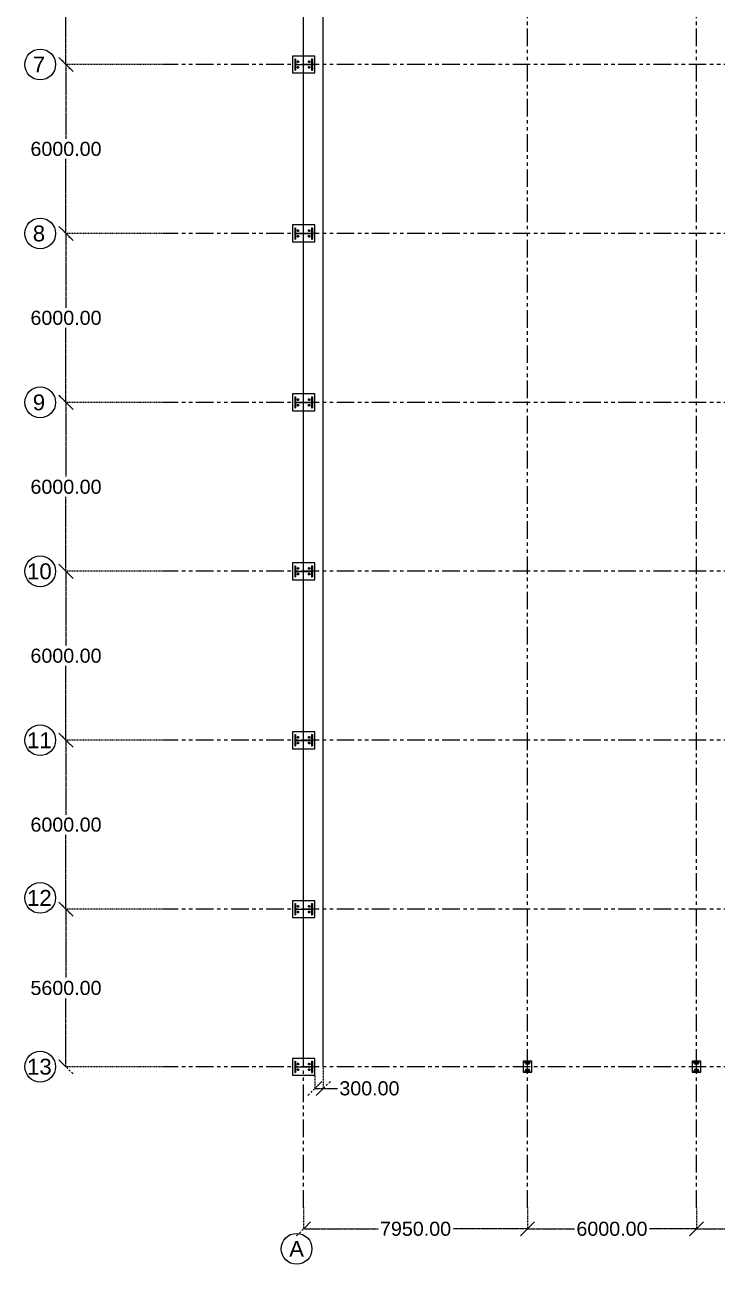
# Model space of a CAD drawing. Header units: inches. Extents: x 8519 to 881470, y -4476 to 84370.
# Drawn here: x 656886 to 681474, y -2005 to 42016 of the extents above; entities that cross this region are included whole.
import ezdxf

# ---------------------------------------------------------------- set-up
doc = ezdxf.new("R2010")
doc.units = ezdxf.units.IN
doc.header["$MEASUREMENT"] = 0
doc.header["$PDMODE"] = 34
doc.linetypes.add('ACAD_ISO03W100', pattern=[30, 12, -18])
doc.linetypes.add('PHANTOM2', pattern=[1.25, 0.625, -0.125, 0.125, -0.125, 0.125, -0.125])
for name, color, linetype in [('axis', 8, 'PHANTOM2'), ('columns', 2, 'Continuous'), ('dimensions', 1, 'PHANTOM2'), ('initial layout', 7, 'Continuous'), ('text', 3, 'Continuous')]:
    doc.layers.add(name, color=color, linetype=linetype)
doc.styles.get("Standard").update_dxf_attribs({"font": 'arial.ttf'})
doc.dimstyles.new('Dim_1', dxfattribs={"dimtxt": 500, "dimasz": 500, "dimexe": 0.0625, "dimexo": 0.0625, "dimgap": 100, "dimtad": 0, "dimtih": 1, "dimtoh": 1, "dimzin": 0, "dimdsep": 46, "dimtxsty": 'Standard', "dimblk": 'OBLIQUE', "dimcen": 0.09, "dimclrd": 256, "dimclre": 256, "dimclrt": 256, "dimadec": 0, "dimazin": 0, "dimtfac": 1, "dimtofl": 0, "dimtmove": 0, "dimatfit": 3, "dimfxl": 1, "dimtfillclr": 256, "dimtolj": 1, "dimtzin": 0, "dimlwe": -1, "dimarcsym": 0})

# ---------------------------------------------------------------- blocks, each defined once
blk = doc.blocks.new('_Oblique')
at = {"color": 0, "linetype": 'ByBlock', "lineweight": -2}
blk.add_line((-0.5, -0.5), (0.5, 0.5), dxfattribs=at)
blk = doc.blocks.new('*D11')
at = {"layer": 'Defpoints', "color": 0, "transparency": 16777216}
for p in [(661787, 46605), (658349, 40605), (661787, 40605)]:
    blk.add_point(p, dxfattribs=at)
at = {"layer": 'dimensions', "lineweight": -2, "transparency": 16777216}
for p, q in [((658349, 46615), (658349, 43961)), ((658349, 40595), (658349, 43250))]:
    blk.add_line(p, q, dxfattribs=at)
at = {"layer": 'dimensions', "linetype": 'ACAD_ISO03W100', "transparency": 16777216}
for p, q in [((661787, 46605), (658349, 46605)), ((661787, 40605), (658349, 40605))]:
    blk.add_line(p, q, dxfattribs=at)
at = {"layer": 'dimensions', "lineweight": -2, "transparency": 16777216, "xscale": 500, "yscale": 500, "zscale": 500}
for p, rotation in [((658349, 46605), 90), ((658349, 40605), 270)]:
    blk.add_blockref('_Oblique', p, dxfattribs=dict(at, rotation=rotation))
at = {"layer": 'dimensions', "transparency": 16777216, "insert": (658349, 43605), "char_height": 500, "attachment_point": 5}
blk.add_mtext('\\A1;6000.00', dxfattribs=at)
blk = doc.blocks.new('*D12')
at = {"layer": 'Defpoints', "color": 0, "transparency": 16777216}
for p in [(661787, 40605), (658349, 34605), (661787, 34605)]:
    blk.add_point(p, dxfattribs=at)
at = {"layer": 'dimensions', "lineweight": -2, "transparency": 16777216}
for p, q in [((658349, 40615), (658349, 37961)), ((658349, 34595), (658349, 37250))]:
    blk.add_line(p, q, dxfattribs=at)
at = {"layer": 'dimensions', "linetype": 'ACAD_ISO03W100', "transparency": 16777216}
for p, q in [((661787, 40605), (658349, 40605)), ((661787, 34605), (658349, 34605))]:
    blk.add_line(p, q, dxfattribs=at)
at = {"layer": 'dimensions', "lineweight": -2, "transparency": 16777216, "xscale": 500, "yscale": 500, "zscale": 500}
for p, rotation in [((658349, 40605), 90), ((658349, 34605), 270)]:
    blk.add_blockref('_Oblique', p, dxfattribs=dict(at, rotation=rotation))
at = {"layer": 'dimensions', "transparency": 16777216, "insert": (658349, 37605), "char_height": 500, "attachment_point": 5}
blk.add_mtext('\\A1;6000.00', dxfattribs=at)
blk = doc.blocks.new('*D13')
at = {"layer": 'Defpoints', "color": 0, "transparency": 16777216}
for p in [(661787, 34605), (658349, 28605), (661787, 28605)]:
    blk.add_point(p, dxfattribs=at)
at = {"layer": 'dimensions', "lineweight": -2, "transparency": 16777216}
for p, q in [((658349, 34615), (658349, 31961)), ((658349, 28595), (658349, 31250))]:
    blk.add_line(p, q, dxfattribs=at)
at = {"layer": 'dimensions', "linetype": 'ACAD_ISO03W100', "transparency": 16777216}
for p, q in [((661787, 34605), (658349, 34605)), ((661787, 28605), (658349, 28605))]:
    blk.add_line(p, q, dxfattribs=at)
at = {"layer": 'dimensions', "lineweight": -2, "transparency": 16777216, "xscale": 500, "yscale": 500, "zscale": 500}
for p, rotation in [((658349, 34605), 90), ((658349, 28605), 270)]:
    blk.add_blockref('_Oblique', p, dxfattribs=dict(at, rotation=rotation))
at = {"layer": 'dimensions', "transparency": 16777216, "insert": (658349, 31605), "char_height": 500, "attachment_point": 5}
blk.add_mtext('\\A1;6000.00', dxfattribs=at)
blk = doc.blocks.new('*D14')
at = {"layer": 'Defpoints', "color": 0, "transparency": 16777216}
for p in [(661787, 28605), (658349, 22605), (661787, 22605)]:
    blk.add_point(p, dxfattribs=at)
at = {"layer": 'dimensions', "lineweight": -2, "transparency": 16777216}
for p, q in [((658349, 28615), (658349, 25961)), ((658349, 22595), (658349, 25250))]:
    blk.add_line(p, q, dxfattribs=at)
at = {"layer": 'dimensions', "linetype": 'ACAD_ISO03W100', "transparency": 16777216}
for p, q in [((661787, 28605), (658349, 28605)), ((661787, 22605), (658349, 22605))]:
    blk.add_line(p, q, dxfattribs=at)
at = {"layer": 'dimensions', "lineweight": -2, "transparency": 16777216, "xscale": 500, "yscale": 500, "zscale": 500}
for p, rotation in [((658349, 28605), 90), ((658349, 22605), 270)]:
    blk.add_blockref('_Oblique', p, dxfattribs=dict(at, rotation=rotation))
at = {"layer": 'dimensions', "transparency": 16777216, "insert": (658349, 25605), "char_height": 500, "attachment_point": 5}
blk.add_mtext('\\A1;6000.00', dxfattribs=at)
blk = doc.blocks.new('*D4')
at = {"layer": 'Defpoints', "color": 0, "transparency": 16777216}
for p in [(661787, 22605), (658349, 16605), (661787, 16605)]:
    blk.add_point(p, dxfattribs=at)
at = {"layer": 'dimensions', "lineweight": -2, "transparency": 16777216}
for p, q in [((658349, 22615), (658349, 19961)), ((658349, 16595), (658349, 19250))]:
    blk.add_line(p, q, dxfattribs=at)
at = {"layer": 'dimensions', "linetype": 'ACAD_ISO03W100', "transparency": 16777216}
for p, q in [((661787, 22605), (658349, 22605)), ((661787, 16605), (658349, 16605))]:
    blk.add_line(p, q, dxfattribs=at)
at = {"layer": 'dimensions', "lineweight": -2, "transparency": 16777216, "xscale": 500, "yscale": 500, "zscale": 500}
for p, rotation in [((658349, 22605), 90), ((658349, 16605), 270)]:
    blk.add_blockref('_Oblique', p, dxfattribs=dict(at, rotation=rotation))
at = {"layer": 'dimensions', "transparency": 16777216, "insert": (658349, 19605), "char_height": 500, "attachment_point": 5}
blk.add_mtext('\\A1;6000.00', dxfattribs=at)
blk = doc.blocks.new('*D5')
at = {"layer": 'Defpoints', "color": 0, "transparency": 16777216}
for p in [(661787, 16605), (658349, 10605), (661787, 10605)]:
    blk.add_point(p, dxfattribs=at)
at = {"layer": 'dimensions', "lineweight": -2, "transparency": 16777216}
for p, q in [((658349, 16615), (658349, 13961)), ((658349, 10595), (658349, 13250))]:
    blk.add_line(p, q, dxfattribs=at)
at = {"layer": 'dimensions', "linetype": 'ACAD_ISO03W100', "transparency": 16777216}
for p, q in [((661787, 16605), (658349, 16605)), ((661787, 10605), (658349, 10605))]:
    blk.add_line(p, q, dxfattribs=at)
at = {"layer": 'dimensions', "lineweight": -2, "transparency": 16777216, "xscale": 500, "yscale": 500, "zscale": 500}
for p, rotation in [((658349, 16605), 90), ((658349, 10605), 270)]:
    blk.add_blockref('_Oblique', p, dxfattribs=dict(at, rotation=rotation))
at = {"layer": 'dimensions', "transparency": 16777216, "insert": (658349, 13605), "char_height": 500, "attachment_point": 5}
blk.add_mtext('\\A1;6000.00', dxfattribs=at)
blk = doc.blocks.new('*D6')
at = {"layer": 'Defpoints', "color": 0, "transparency": 16777216}
for p in [(661787, 10605), (658349, 5005), (661787, 5005)]:
    blk.add_point(p, dxfattribs=at)
at = {"layer": 'dimensions', "lineweight": -2, "transparency": 16777216}
for p, q in [((658349, 10615), (658349, 8161)), ((658349, 4995), (658349, 7450))]:
    blk.add_line(p, q, dxfattribs=at)
at = {"layer": 'dimensions', "linetype": 'ACAD_ISO03W100', "transparency": 16777216}
for p, q in [((661787, 10605), (658349, 10605)), ((661787, 5005), (658349, 5005))]:
    blk.add_line(p, q, dxfattribs=at)
at = {"layer": 'dimensions', "lineweight": -2, "transparency": 16777216, "xscale": 500, "yscale": 500, "zscale": 500}
for p, rotation in [((658349, 10605), 90), ((658349, 5005), 270)]:
    blk.add_blockref('_Oblique', p, dxfattribs=dict(at, rotation=rotation))
at = {"layer": 'dimensions', "transparency": 16777216, "insert": (658349, 7805), "char_height": 500, "attachment_point": 5}
blk.add_mtext('\\A1;5600.00', dxfattribs=at)
blk = doc.blocks.new('*D17')
at = {"layer": 'Defpoints', "color": 0, "transparency": 16777216}
for p in [(667487, 5005), (667187, 4705), (667487, 4239)]:
    blk.add_point(p, dxfattribs=at)
at = {"layer": 'dimensions', "linetype": 'ACAD_ISO03W100', "transparency": 16777216}
for p, q in [((667487, 5005), (667487, 4239)), ((667187, 4705), (667187, 4239))]:
    blk.add_line(p, q, dxfattribs=at)
at = {"layer": 'dimensions', "lineweight": -2, "transparency": 16777216}
for p, q in [((667187, 4239), (667487, 4239)), ((667487, 4239), (667987, 4239))]:
    blk.add_line(p, q, dxfattribs=at)
at = {"layer": 'dimensions', "lineweight": -2, "transparency": 16777216, "xscale": 500, "yscale": 500, "zscale": 500, "rotation": 180}
blk.add_blockref('_Oblique', (667187, 4239), dxfattribs=at)
at = {"layer": 'dimensions', "lineweight": -2, "transparency": 16777216, "xscale": 500, "yscale": 500, "zscale": 500}
blk.add_blockref('_Oblique', (667487, 4239), dxfattribs=at)
at = {"layer": 'dimensions', "transparency": 16777216, "insert": (669124, 4239), "char_height": 500, "attachment_point": 5}
blk.add_mtext('\\A1;300.00', dxfattribs=at)
blk = doc.blocks.new('*D59')
at = {"layer": 'Defpoints', "color": 0, "transparency": 16777216}
for p in [(666787, 5), (674737, 5), (674737, -749)]:
    blk.add_point(p, dxfattribs=at)
at = {"layer": 'dimensions', "linetype": 'ACAD_ISO03W100', "transparency": 16777216}
for p, q in [((666787, 5), (666787, -750)), ((674737, 5), (674737, -750))]:
    blk.add_line(p, q, dxfattribs=at)
at = {"layer": 'dimensions', "lineweight": -2, "transparency": 16777216}
for p, q in [((666787, -749), (669433, -749)), ((674737, -749), (672091, -749))]:
    blk.add_line(p, q, dxfattribs=at)
at = {"layer": 'dimensions', "lineweight": -2, "transparency": 16777216, "xscale": 500, "yscale": 500, "zscale": 500, "rotation": 180}
blk.add_blockref('_Oblique', (666787, -749), dxfattribs=at)
at = {"layer": 'dimensions', "lineweight": -2, "transparency": 16777216, "xscale": 500, "yscale": 500, "zscale": 500}
blk.add_blockref('_Oblique', (674737, -749), dxfattribs=at)
at = {"layer": 'dimensions', "transparency": 16777216, "insert": (670762, -749), "char_height": 500, "attachment_point": 5}
blk.add_mtext('\\A1;7950.00', dxfattribs=at)
blk = doc.blocks.new('*D60')
at = {"layer": 'Defpoints', "color": 0, "transparency": 16777216}
for p in [(674737, 5), (680737, 5), (680737, -749)]:
    blk.add_point(p, dxfattribs=at)
at = {"layer": 'dimensions', "linetype": 'ACAD_ISO03W100', "transparency": 16777216}
for p, q in [((674737, 5), (674737, -750)), ((680737, 5), (680737, -750))]:
    blk.add_line(p, q, dxfattribs=at)
at = {"layer": 'dimensions', "lineweight": -2, "transparency": 16777216}
for p, q in [((674737, -749), (676405, -749)), ((680737, -749), (679070, -749))]:
    blk.add_line(p, q, dxfattribs=at)
at = {"layer": 'dimensions', "lineweight": -2, "transparency": 16777216, "xscale": 500, "yscale": 500, "zscale": 500, "rotation": 180}
blk.add_blockref('_Oblique', (674737, -749), dxfattribs=at)
at = {"layer": 'dimensions', "lineweight": -2, "transparency": 16777216, "xscale": 500, "yscale": 500, "zscale": 500}
blk.add_blockref('_Oblique', (680737, -749), dxfattribs=at)
at = {"layer": 'dimensions', "transparency": 16777216, "insert": (677737, -749), "char_height": 500, "attachment_point": 5}
blk.add_mtext('\\A1;6000.00', dxfattribs=at)
blk = doc.blocks.new('*D61')
at = {"layer": 'Defpoints', "color": 0, "transparency": 16777216}
for p in [(680737, 5), (688687, 5), (680737, -749)]:
    blk.add_point(p, dxfattribs=at)
at = {"layer": 'dimensions', "linetype": 'ACAD_ISO03W100', "transparency": 16777216}
for p, q in [((680737, 5), (680737, -750)), ((688687, 5), (688687, -750))]:
    blk.add_line(p, q, dxfattribs=at)
at = {"layer": 'dimensions', "lineweight": -2, "transparency": 16777216}
for p, q in [((680737, -749), (683383, -749)), ((688687, -749), (686041, -749))]:
    blk.add_line(p, q, dxfattribs=at)
at = {"layer": 'dimensions', "lineweight": -2, "transparency": 16777216, "xscale": 500, "yscale": 500, "zscale": 500, "rotation": 180}
blk.add_blockref('_Oblique', (680737, -749), dxfattribs=at)
at = {"layer": 'dimensions', "lineweight": -2, "transparency": 16777216, "xscale": 500, "yscale": 500, "zscale": 500}
blk.add_blockref('_Oblique', (688687, -749), dxfattribs=at)
at = {"layer": 'dimensions', "transparency": 16777216, "insert": (684712, -749), "char_height": 500, "attachment_point": 5}
blk.add_mtext('\\A1;7950.00', dxfattribs=at)

msp = doc.modelspace()

# ---------------------------------------------------------------- linework, layer by layer
at = {"layer": 'axis', "ltscale": 1000}
for p, q in [((666787.275, 5.309), (666787.275, 83038.138)), ((674737.275, 5.309), (674737.275, 83038.138)), ((680737.275, 5.309), (680737.275, 83038.138)), ((753587.275, 40605.309), (661787.275, 40605.309)), ((753587.275, 40605.309), (661787.275, 40605.309)), ((753587.275, 40605.309), (661787.275, 40605.309)), ((753587.275, 40605.309), (661787.275, 40605.309)), ((753587.275, 34605.309), (661787.275, 34605.309)), ((753587.275, 34605.309), (661787.275, 34605.309)), ((753587.275, 34605.309), (661787.275, 34605.309)), ((753587.275, 34605.309), (661787.275, 34605.309)), ((753587.275, 28605.309), (661787.275, 28605.309)), ((753587.275, 28605.309), (661787.275, 28605.309)), ((753587.275, 28605.309), (661787.275, 28605.309)), ((753587.275, 28605.309), (661787.275, 28605.309)), ((753587.275, 22605.309), (661787.275, 22605.309)), ((753587.275, 22605.309), (661787.275, 22605.309)), ((753587.275, 22605.309), (661787.275, 22605.309)), ((753587.275, 22605.309), (661787.275, 22605.309)), ((753587.275, 16605.309), (661787.275, 16605.309)), ((753587.275, 16605.309), (661787.275, 16605.309)), ((753587.275, 16605.309), (661787.275, 16605.309)), ((753587.275, 16605.309), (661787.275, 16605.309)), ((753587.275, 10605.309), (661787.275, 10605.309)), ((753587.275, 10605.309), (661787.275, 10605.309)), ((753587.275, 10605.309), (661787.275, 10605.309)), ((753587.275, 10605.309), (661787.275, 10605.309)), ((753587.275, 5005.309), (661787.275, 5005.309))]:
    msp.add_line(p, q, dxfattribs=at)
at = {"layer": 'columns'}
for p, q in [((666472.288, 40805.313), (666472.288, 40405.313)), ((666472.288, 40805.313), (666502.288, 40805.313)), ((666487.288, 40610.313), (667087.288, 40610.313)), ((666487.288, 40600.313), (667087.288, 40600.313)), ((666502.288, 40805.313), (666502.288, 40405.313)), ((666547.288, 40705.313), (666627.288, 40705.313)), ((666547.288, 40505.313), (666627.288, 40505.313)), ((666587.288, 40705.313), (666587.288, 40745.313)), ((666587.288, 40705.313), (666587.288, 40665.313)), ((666587.288, 40505.313), (666587.288, 40545.313)), ((666587.288, 40505.313), (666587.288, 40465.313)), ((666947.288, 40705.313), (667027.288, 40705.313)), ((666947.288, 40505.313), (667027.288, 40505.313)), ((666987.288, 40705.313), (666987.288, 40745.313)), ((666987.288, 40705.313), (666987.288, 40665.313)), ((666987.288, 40505.313), (666987.288, 40545.313)), ((666987.288, 40505.313), (666987.288, 40465.313)), ((667072.288, 40805.313), (667072.288, 40405.313)), ((667072.288, 40805.313), (667102.288, 40805.313)), ((667102.288, 40805.313), (667102.288, 40405.313)), ((666472.288, 40405.313), (666502.288, 40405.313)), ((667072.288, 40405.313), (667102.288, 40405.313)), ((666472.288, 34805.313), (666472.288, 34405.313)), ((666472.288, 34805.313), (666502.288, 34805.313)), ((666502.288, 34805.313), (666502.288, 34405.313)), ((667072.288, 34805.313), (667072.288, 34405.313)), ((667072.288, 34805.313), (667102.288, 34805.313)), ((667102.288, 34805.313), (667102.288, 34405.313)), ((666472.288, 34405.313), (666502.288, 34405.313)), ((666487.288, 34610.313), (667087.288, 34610.313)), ((666487.288, 34600.313), (667087.288, 34600.313)), ((666547.288, 34705.313), (666627.288, 34705.313)), ((666547.288, 34505.313), (666627.288, 34505.313)), ((666587.288, 34705.313), (666587.288, 34745.313)), ((666587.288, 34705.313), (666587.288, 34665.313)), ((666587.288, 34505.313), (666587.288, 34545.313)), ((666587.288, 34505.313), (666587.288, 34465.313)), ((666947.288, 34705.313), (667027.288, 34705.313)), ((666947.288, 34505.313), (667027.288, 34505.313)), ((666987.288, 34705.313), (666987.288, 34745.313)), ((666987.288, 34705.313), (666987.288, 34665.313)), ((666987.288, 34505.313), (666987.288, 34545.313)), ((666987.288, 34505.313), (666987.288, 34465.313)), ((667072.288, 34405.313), (667102.288, 34405.313)), ((666472.288, 28805.313), (666472.288, 28405.313)), ((666472.288, 28805.313), (666502.288, 28805.313)), ((666502.288, 28805.313), (666502.288, 28405.313)), ((666547.288, 28705.313), (666627.288, 28705.313)), ((666587.288, 28705.313), (666587.288, 28745.313)), ((666587.288, 28705.313), (666587.288, 28665.313)), ((666947.288, 28705.313), (667027.288, 28705.313)), ((666987.288, 28705.313), (666987.288, 28745.313)), ((666987.288, 28705.313), (666987.288, 28665.313)), ((667072.288, 28805.313), (667072.288, 28405.313)), ((667072.288, 28805.313), (667102.288, 28805.313)), ((667102.288, 28805.313), (667102.288, 28405.313)), ((666472.288, 28405.313), (666502.288, 28405.313)), ((666487.288, 28610.313), (667087.288, 28610.313)), ((666487.288, 28600.313), (667087.288, 28600.313)), ((666547.288, 28505.313), (666627.288, 28505.313)), ((666587.288, 28505.313), (666587.288, 28545.313)), ((666587.288, 28505.313), (666587.288, 28465.313)), ((666947.288, 28505.313), (667027.288, 28505.313)), ((666987.288, 28505.313), (666987.288, 28545.313)), ((666987.288, 28505.313), (666987.288, 28465.313)), ((667072.288, 28405.313), (667102.288, 28405.313)), ((666472.288, 22805.313), (666472.288, 22405.313)), ((666472.288, 22805.313), (666502.288, 22805.313)), ((666487.288, 22610.313), (667087.288, 22610.313)), ((666487.288, 22600.313), (667087.288, 22600.313)), ((666502.288, 22805.313), (666502.288, 22405.313)), ((666547.288, 22705.313), (666627.288, 22705.313)), ((666547.288, 22505.313), (666627.288, 22505.313)), ((666587.288, 22705.313), (666587.288, 22745.313)), ((666587.288, 22705.313), (666587.288, 22665.313)), ((666587.288, 22505.313), (666587.288, 22545.313)), ((666587.288, 22505.313), (666587.288, 22465.313)), ((666947.288, 22705.313), (667027.288, 22705.313)), ((666947.288, 22505.313), (667027.288, 22505.313)), ((666987.288, 22705.313), (666987.288, 22745.313)), ((666987.288, 22705.313), (666987.288, 22665.313)), ((666987.288, 22505.313), (666987.288, 22545.313)), ((666987.288, 22505.313), (666987.288, 22465.313)), ((667072.288, 22805.313), (667072.288, 22405.313)), ((667072.288, 22805.313), (667102.288, 22805.313)), ((667102.288, 22805.313), (667102.288, 22405.313)), ((666472.288, 22405.313), (666502.288, 22405.313)), ((667072.288, 22405.313), (667102.288, 22405.313)), ((666472.288, 16805.313), (666472.288, 16405.313)), ((666472.288, 16805.313), (666502.288, 16805.313)), ((666502.288, 16805.313), (666502.288, 16405.313)), ((666587.288, 16705.313), (666587.288, 16745.313)), ((666987.288, 16705.313), (666987.288, 16745.313)), ((667072.288, 16805.313), (667072.288, 16405.313)), ((667072.288, 16805.313), (667102.288, 16805.313)), ((667102.288, 16805.313), (667102.288, 16405.313)), ((666472.288, 16405.313), (666502.288, 16405.313)), ((666487.288, 16610.313), (667087.288, 16610.313)), ((666487.288, 16600.313), (667087.288, 16600.313)), ((666547.288, 16705.313), (666627.288, 16705.313)), ((666547.288, 16505.313), (666627.288, 16505.313)), ((666587.288, 16705.313), (666587.288, 16665.313)), ((666587.288, 16505.313), (666587.288, 16545.313)), ((666587.288, 16505.313), (666587.288, 16465.313)), ((666947.288, 16705.313), (667027.288, 16705.313)), ((666947.288, 16505.313), (667027.288, 16505.313)), ((666987.288, 16705.313), (666987.288, 16665.313)), ((666987.288, 16505.313), (666987.288, 16545.313)), ((666987.288, 16505.313), (666987.288, 16465.313)), ((667072.288, 16405.313), (667102.288, 16405.313)), ((666472.288, 10805.313), (666472.288, 10405.313)), ((666472.288, 10805.313), (666502.288, 10805.313)), ((666487.288, 10610.313), (667087.288, 10610.313)), ((666487.288, 10600.313), (667087.288, 10600.313)), ((666502.288, 10805.313), (666502.288, 10405.313)), ((666547.288, 10705.313), (666627.288, 10705.313)), ((666587.288, 10705.313), (666587.288, 10745.313)), ((666587.288, 10705.313), (666587.288, 10665.313)), ((666947.288, 10705.313), (667027.288, 10705.313)), ((666987.288, 10705.313), (666987.288, 10745.313)), ((666987.288, 10705.313), (666987.288, 10665.313)), ((667072.288, 10805.313), (667072.288, 10405.313)), ((667072.288, 10805.313), (667102.288, 10805.313)), ((667102.288, 10805.313), (667102.288, 10405.313)), ((666472.288, 10405.313), (666502.288, 10405.313)), ((666547.288, 10505.313), (666627.288, 10505.313)), ((666587.288, 10505.313), (666587.288, 10545.313)), ((666587.288, 10505.313), (666587.288, 10465.313)), ((666947.288, 10505.313), (667027.288, 10505.313)), ((666987.288, 10505.313), (666987.288, 10545.313)), ((666987.288, 10505.313), (666987.288, 10465.313)), ((667072.288, 10405.313), (667102.288, 10405.313)), ((666472.288, 5205.309), (666472.288, 4805.309)), ((666472.288, 5205.309), (666502.288, 5205.309)), ((666487.288, 5010.309), (667087.288, 5010.309)), ((666487.288, 5000.309), (667087.288, 5000.309)), ((666502.288, 5205.309), (666502.288, 4805.309)), ((666547.288, 5105.309), (666627.288, 5105.309)), ((666547.288, 4905.309), (666627.288, 4905.309)), ((666587.288, 5105.309), (666587.288, 5145.309)), ((666587.288, 5105.309), (666587.288, 5065.309)), ((666587.288, 4905.309), (666587.288, 4945.309)), ((666587.288, 4905.309), (666587.288, 4865.309)), ((666947.288, 5105.309), (667027.288, 5105.309)), ((666947.288, 4905.309), (667027.288, 4905.309)), ((666987.288, 5105.309), (666987.288, 5145.309)), ((666987.288, 5105.309), (666987.288, 5065.309)), ((666987.288, 4905.309), (666987.288, 4945.309)), ((666987.288, 4905.309), (666987.288, 4865.309)), ((667072.288, 5205.309), (667072.288, 4805.309)), ((667072.288, 5205.309), (667102.288, 5205.309)), ((667102.288, 5205.309), (667102.288, 4805.309)), ((674637.275, 5167.805), (674837.275, 5167.805)), ((674637.275, 5152.805), (674637.275, 5167.805)), ((674637.275, 5152.805), (674837.275, 5152.805)), ((674637.275, 4867.805), (674837.275, 4867.805)), ((674637.275, 4852.805), (674637.275, 4867.805)), ((674637.275, 4852.805), (674837.275, 4852.805)), ((674687.275, 5110.305), (674667.275, 5110.305)), ((674687.275, 4910.305), (674667.275, 4910.305)), ((674687.275, 5090.305), (674687.275, 5130.305)), ((674687.275, 5110.305), (674707.275, 5110.305)), ((674687.275, 4890.305), (674687.275, 4930.305)), ((674687.275, 4910.305), (674707.275, 4910.305)), ((674734.775, 4860.305), (674734.775, 5160.305)), ((674739.775, 4860.305), (674739.775, 5160.305)), ((674787.275, 5110.305), (674767.275, 5110.305)), ((674787.275, 4910.305), (674767.275, 4910.305)), ((674787.275, 5090.305), (674787.275, 5130.305)), ((674787.275, 5110.305), (674807.275, 5110.305)), ((674787.275, 4890.305), (674787.275, 4930.305)), ((674787.275, 4910.305), (674807.275, 4910.305)), ((674837.275, 5152.805), (674837.275, 5167.805)), ((674837.275, 4852.805), (674837.275, 4867.805)), ((680637.275, 5167.805), (680837.275, 5167.805)), ((680637.275, 5152.805), (680637.275, 5167.805)), ((680637.275, 5152.805), (680837.275, 5152.805)), ((680637.275, 4867.805), (680837.275, 4867.805)), ((680637.275, 4852.805), (680637.275, 4867.805)), ((680637.275, 4852.805), (680837.275, 4852.805)), ((680687.275, 5110.305), (680667.275, 5110.305)), ((680687.275, 4910.305), (680667.275, 4910.305)), ((680687.275, 5090.305), (680687.275, 5130.305)), ((680687.275, 5110.305), (680707.275, 5110.305)), ((680687.275, 4890.305), (680687.275, 4930.305)), ((680687.275, 4910.305), (680707.275, 4910.305)), ((680734.775, 4860.305), (680734.775, 5160.305)), ((680739.775, 4860.305), (680739.775, 5160.305)), ((680787.275, 5110.305), (680767.275, 5110.305)), ((680787.275, 4910.305), (680767.275, 4910.305)), ((680787.275, 5090.305), (680787.275, 5130.305)), ((680787.275, 5110.305), (680807.275, 5110.305)), ((680787.275, 4890.305), (680787.275, 4930.305)), ((680787.275, 4910.305), (680807.275, 4910.305)), ((680837.275, 5152.805), (680837.275, 5167.805)), ((680837.275, 4852.805), (680837.275, 4867.805)), ((666472.288, 4805.309), (666502.288, 4805.309)), ((667072.288, 4805.309), (667102.288, 4805.309))]:
    msp.add_line(p, q, dxfattribs=at)
for points in [[(666387.288, 40305.313), (667187.288, 40305.313), (667187.288, 40905.313), (666387.288, 40905.313)], [(666387.288, 34305.313), (667187.288, 34305.313), (667187.288, 34905.313), (666387.288, 34905.313)], [(666387.288, 28305.313), (667187.288, 28305.313), (667187.288, 28905.313), (666387.288, 28905.313)], [(666387.288, 22305.313), (667187.288, 22305.313), (667187.288, 22905.313), (666387.288, 22905.313)], [(666387.288, 16305.313), (667187.288, 16305.313), (667187.288, 16905.313), (666387.288, 16905.313)], [(666387.288, 10305.313), (667187.288, 10305.313), (667187.288, 10905.313), (666387.288, 10905.313)], [(666387.288, 4705.309), (667187.288, 4705.309), (667187.288, 5305.309), (666387.288, 5305.309)], [(674887.275, 4810.305), (674887.275, 5210.305), (674587.275, 5210.305), (674587.275, 4810.305)], [(680887.275, 4810.305), (680887.275, 5210.305), (680587.275, 5210.305), (680587.275, 4810.305)]]:
    msp.add_lwpolyline(points, close=True, dxfattribs=at)
for centre, radius in [((666587.288, 40705.313), 30), ((666587.288, 40505.313), 30), ((666987.288, 40705.313), 30), ((666987.288, 40505.313), 30), ((666587.288, 34705.313), 30), ((666587.288, 34505.313), 30), ((666987.288, 34705.313), 30), ((666987.288, 34505.313), 30), ((666587.288, 28705.313), 30), ((666987.288, 28705.313), 30), ((666587.288, 28505.313), 30), ((666987.288, 28505.313), 30), ((666587.288, 22705.313), 30), ((666587.288, 22505.313), 30), ((666987.288, 22705.313), 30), ((666987.288, 22505.313), 30), ((666587.288, 16705.313), 30), ((666987.288, 16705.313), 30), ((666587.288, 16505.313), 30), ((666987.288, 16505.313), 30), ((666587.288, 10705.313), 30), ((666987.288, 10705.313), 30), ((666587.288, 10505.313), 30), ((666987.288, 10505.313), 30), ((666587.288, 5105.309), 30), ((666587.288, 4905.309), 30), ((666987.288, 5105.309), 30), ((666987.288, 4905.309), 30), ((674687.275, 5110.305), 15), ((674687.275, 4910.305), 15), ((674787.275, 5110.305), 15), ((674787.275, 4910.305), 15), ((680687.275, 5110.305), 15), ((680687.275, 4910.305), 15), ((680787.275, 5110.305), 15), ((680787.275, 4910.305), 15)]:
    msp.add_circle(centre, radius, dxfattribs=at)
at = {"layer": 'initial layout'}
for p, q in [((666787.275, 5005.309), (666787.275, 76205.313)), ((667487.288, 5005.309), (667487.288, 76205.313))]:
    msp.add_line(p, q, dxfattribs=at)
at = {"layer": 'text'}
for centre in [(657432.18, 40605.309), (657432.18, 34605.309), (657432.18, 28605.309), (657432.18, 22605.309), (657432.18, 16605.309), (657432.18, 11005.309), (657432.18, 5011.278), (666537.275, -1458.12)]:
    msp.add_circle(centre, 546.492, dxfattribs=at)

# ---------------------------------------------------------------- texts
for s, height, p in [('7', 564.824, (657169.032, 40322.897)), ('8', 564.824, (657169.032, 34322.897)), ('9', 564.824, (657169.032, 28322.897)), ('10', 564.8237, (656964.315, 22322.897)), ('11', 564.8237, (656964.315, 16322.897)), ('12', 564.8237, (656964.315, 10722.897)), ('13', 564.8237, (656964.315, 4728.866)), ('A', 564.824, (666274.127, -1740.532))]:
    msp.add_text(s, height=height, dxfattribs=at).set_placement(p)

# ---------------------------------------------------------------- dimensions: what is measured, and where the dimension line sits
at = {"layer": 'dimensions'}
for base, p1, p2, picture, middle in [((658348.753, 40605.309), (661787.275, 46605.309), (661787.275, 40605.309), '*D11', (658348.753, 43605.309)), ((658348.753, 34605.309), (661787.275, 40605.309), (661787.275, 34605.309), '*D12', (658348.753, 37605.309)), ((658348.753, 28605.309), (661787.275, 34605.309), (661787.275, 28605.309), '*D13', (658348.753, 31605.309)), ((658348.753, 22605.309), (661787.275, 28605.309), (661787.275, 22605.309), '*D14', (658348.753, 25605.309)), ((658348.753, 16605.309), (661787.275, 22605.309), (661787.275, 16605.309), '*D4', (658348.753, 19605.309)), ((658348.753, 10605.309), (661787.275, 16605.309), (661787.275, 10605.309), '*D5', (658348.753, 13605.309)), ((658348.753, 5005.309), (661787.275, 10605.309), (661787.275, 5005.309), '*D6', (658348.753, 7805.309))]:
    dim = msp.add_linear_dim(base=base, p1=p1, p2=p2, angle=90, dimstyle='Dim_1', override={"dimdle": 10, "dimtmove": 1}, dxfattribs=at)
    dim.commit()
    dim.dimension.update_dxf_attribs({"geometry": picture, "text_midpoint": middle})
for base, p1, p2, picture, middle in [((667487.288, 4238.605), (667187.288, 4705.309), (667487.288, 5005.309), '*D17', (669124.123, 4238.605)), ((674737.275, -749.442), (666787.275, 5.309), (674737.275, 5.309), '*D59', (670762.275, -749.442)), ((680737.275, -749.442), (674737.275, 5.309), (680737.275, 5.309), '*D60', (677737.275, -749.442)), ((680737.275, -749.442), (688687.275, 5.309), (680737.275, 5.309), '*D61', (684712.275, -749.442))]:
    dim = msp.add_linear_dim(base=base, p1=p1, p2=p2, dimstyle='Dim_1', dxfattribs=at)
    dim.commit()
    dim.dimension.update_dxf_attribs({"geometry": picture, "text_midpoint": middle})

doc.saveas('drawing.dxf')
